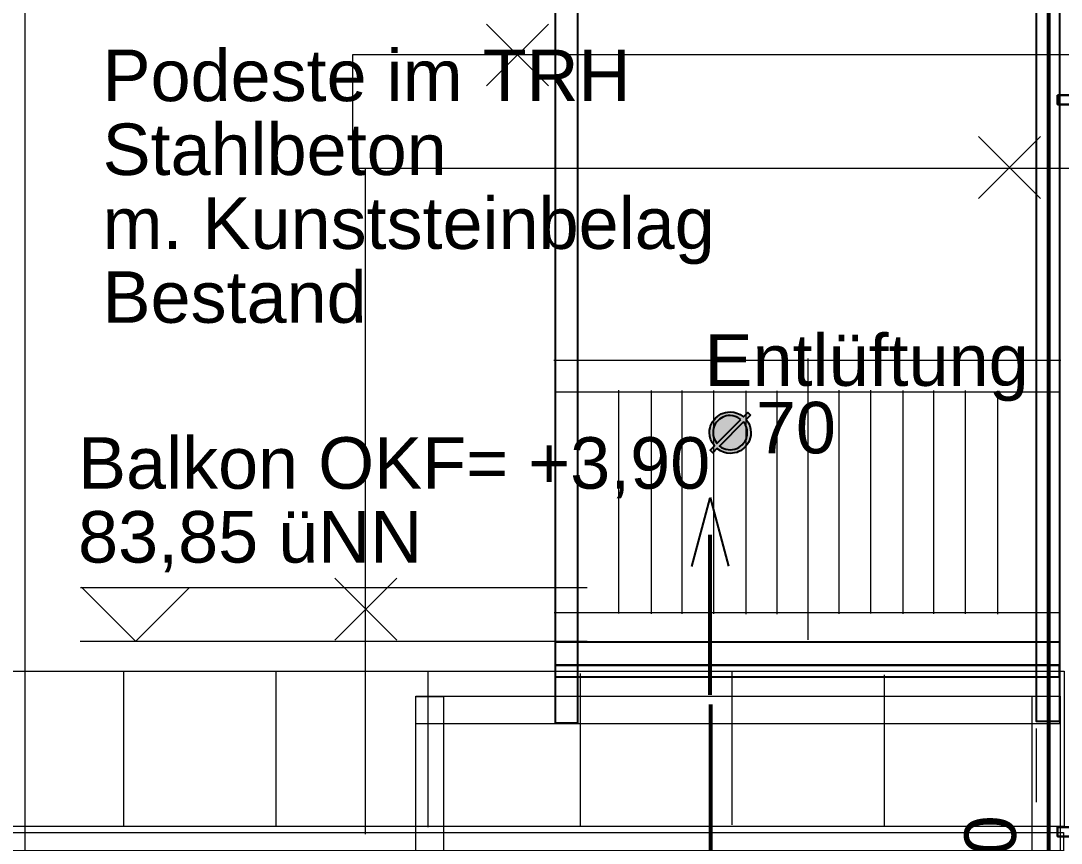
# Model space of a CAD drawing. Header units: millimetres. Extents: x 6 to 41668, y 1529 to 28527.
# Drawn here: x 14723 to 18826, y 11714 to 14957 of the extents above; entities that cross this region are included whole.
import ezdxf

# ---------------------------------------------------------------- set-up
doc = ezdxf.new("R2010")
doc.units = ezdxf.units.MM
doc.header["$LTSCALE"] = 50
doc.linetypes.add('PDF_211-7_211-7_0-0_0-0', pattern=[423.4, 211.7, -211.7, 0, 0])
for name, color, linetype in [('00_Wand_Bestand', 7, 'Continuous'), ('05_Linien_stark', 7, 'Continuous'), ('06_Linien_fein', 3, 'Continuous'), ('07_Bemassung', 6, 'Continuous'), ('08_Schnittlinie', 1, 'Continuous'), ('10_Text', 7, 'Continuous')]:
    doc.layers.add(name, color=color, linetype=linetype)
doc.styles.add('PLAN', font='arial.ttf')

msp = doc.modelspace()

# ---------------------------------------------------------------- hatches: boundary and pattern name
at = {"layer": '00_Wand_Bestand'}
for points in [[(17599.9, 13401.9), (17583, 13384.7), (17592.1, 13371.5), (17597.9, 13359.2), (17601.1, 13346.4), (17602.1, 13331.5), (17601.5, 13321.7), (17599.8, 13312.2), (17596.8, 13303), (17592.7, 13294.3), (17587.3, 13285.8), (17580.8, 13277.8), (17574.6, 13271.6), (17568, 13266.2), (17561, 13261.6), (17553.7, 13257.9), (17546, 13255), (17537.9, 13252.9), (17529.4, 13251.6), (17520.6, 13251.2), (17506.7, 13252.2), (17494.5, 13255.3), (17482.3, 13261.2), (17468.3, 13270.4), (17451.4, 13253.7), (17441.1, 13263.7), (17458.1, 13280.4), (17449, 13294.5), (17443.2, 13307), (17440, 13319.4), (17439, 13333.5), (17439.5, 13342.7), (17440.9, 13351.6), (17443.4, 13360.1), (17446.8, 13368.2), (17451.3, 13376), (17456.7, 13383.4), (17463, 13390.5), (17470.1, 13396.8), (17477.5, 13402.2), (17485.3, 13406.7), (17493.4, 13410.1), (17501.9, 13412.6), (17510.8, 13414), (17520, 13414.5), (17534.2, 13413.5), (17546.8, 13410.2), (17559.2, 13404.3), (17572.9, 13395.2), (17589.6, 13412)], [(17562.9, 13385.2), (17550.5, 13392.4), (17540.2, 13397), (17530.5, 13399.5), (17520, 13400.3), (17512.3, 13399.9), (17505, 13398.7), (17497.9, 13396.7), (17491.1, 13393.8), (17484.7, 13390.2), (17478.6, 13385.7), (17472.7, 13380.4), (17466.7, 13373.6), (17461.7, 13366.3), (17457.9, 13358.6), (17455.1, 13350.5), (17453.5, 13341.9), (17452.9, 13332.9), (17453.7, 13321.7), (17456.2, 13311.8), (17460.8, 13301.7), (17468.1, 13290.2)], [(17573.2, 13375.1), (17478.1, 13280.1), (17486.5, 13274.8), (17494.9, 13270.7), (17503.4, 13267.8), (17512, 13266), (17520.7, 13265.4), (17529.7, 13265.9), (17538.2, 13267.6), (17546.3, 13270.3), (17554, 13274.2), (17561.3, 13279.1), (17568.1, 13285.1), (17573.4, 13290.9), (17577.8, 13297), (17581.5, 13303.4), (17584.3, 13310.1), (17586.3, 13317.1), (17587.5, 13324.5), (17587.9, 13332.1), (17587.1, 13343.5), (17584.7, 13353.5), (17580.2, 13363.7)]]:
    msp.add_hatch(color=7, dxfattribs=at).paths.add_polyline_path(points)

# ---------------------------------------------------------------- linework, layer by layer
for points in [[(17599.9, 13401.9), (17583, 13384.7), (17592.1, 13371.5), (17597.9, 13359.2), (17601.1, 13346.4), (17602.1, 13331.5), (17601.5, 13321.7), (17599.8, 13312.2), (17596.8, 13303), (17592.7, 13294.3), (17587.3, 13285.8), (17580.8, 13277.8), (17574.6, 13271.6), (17568, 13266.2), (17561, 13261.6), (17553.7, 13257.9), (17546, 13255), (17537.9, 13252.9), (17529.4, 13251.6), (17520.6, 13251.2), (17506.7, 13252.2), (17494.5, 13255.3), (17482.3, 13261.2), (17468.3, 13270.4), (17451.4, 13253.7), (17441.1, 13263.7), (17458.1, 13280.4), (17449, 13294.5), (17443.2, 13307), (17440, 13319.4), (17439, 13333.5), (17439.5, 13342.7), (17440.9, 13351.6), (17443.4, 13360.1), (17446.8, 13368.2), (17451.3, 13376), (17456.7, 13383.4), (17463, 13390.5), (17470.1, 13396.8), (17477.5, 13402.2), (17485.3, 13406.7), (17493.4, 13410.1), (17501.9, 13412.6), (17510.8, 13414), (17520, 13414.5), (17534.2, 13413.5), (17546.8, 13410.2), (17559.2, 13404.3), (17572.9, 13395.2), (17589.6, 13412)], [(17562.9, 13385.2), (17550.5, 13392.4), (17540.2, 13397), (17530.5, 13399.5), (17520, 13400.3), (17512.3, 13399.9), (17505, 13398.7), (17497.9, 13396.7), (17491.1, 13393.8), (17484.7, 13390.2), (17478.6, 13385.7), (17472.7, 13380.4), (17466.7, 13373.6), (17461.7, 13366.3), (17457.9, 13358.6), (17455.1, 13350.5), (17453.5, 13341.9), (17452.9, 13332.9), (17453.7, 13321.7), (17456.2, 13311.8), (17460.8, 13301.7), (17468.1, 13290.2)], [(17573.2, 13375.1), (17478.1, 13280.1), (17486.5, 13274.8), (17494.9, 13270.7), (17503.4, 13267.8), (17512, 13266), (17520.7, 13265.4), (17529.7, 13265.9), (17538.2, 13267.6), (17546.3, 13270.3), (17554, 13274.2), (17561.3, 13279.1), (17568.1, 13285.1), (17573.4, 13290.9), (17577.8, 13297), (17581.5, 13303.4), (17584.3, 13310.1), (17586.3, 13317.1), (17587.5, 13324.5), (17587.9, 13332.1), (17587.1, 13343.5), (17584.7, 13353.5), (17580.2, 13363.7)]]:
    msp.add_lwpolyline(points, close=True, dxfattribs=at)
at = {"layer": '05_Linien_stark', "lineweight": 15}
for p, q in [((17826.5, 13625.2), (17826.5, 12515.1)), ((17826.5, 13625.2), (17826.5, 12515.1)), ((16825.1, 13618.2), (18823.8, 13618.2)), ((16825.1, 13618.2), (18823.8, 13618.2)), ((17080.5, 13500.7), (17080.5, 12619.3)), ((17080.5, 13500.7), (17080.5, 12619.3)), ((17208.3, 13499.6), (17208.3, 12618.2)), ((17208.3, 13499.6), (17208.3, 12618.2)), ((17330, 13499.5), (17330, 12618.2)), ((17330, 13499.5), (17330, 12618.2)), ((17454.3, 13499.2), (17454.3, 12617.8)), ((17454.3, 13499.2), (17454.3, 12617.8)), ((17582.1, 13498.1), (17582.1, 12616.7)), ((17582.1, 13498.1), (17582.1, 12616.7)), ((17703.8, 13498), (17703.8, 12616.7)), ((17703.8, 13498), (17703.8, 12616.7)), ((17949.4, 13499.9), (17949.4, 12618.5)), ((17949.4, 13499.9), (17949.4, 12618.5)), ((18073.2, 13500.7), (18073.2, 12619.4)), ((18073.2, 13500.7), (18073.2, 12619.4)), ((18201, 13499.6), (18201, 12618.3)), ((18201, 13499.6), (18201, 12618.3)), ((18322.7, 13499.6), (18322.7, 12618.2)), ((18322.7, 13499.6), (18322.7, 12618.2)), ((18447, 13499.3), (18447, 12617.9)), ((18447, 13499.3), (18447, 12617.9)), ((18574.7, 13498.2), (18574.7, 12616.8)), ((18574.7, 13498.2), (18574.7, 12616.8)), ((16833.7, 13494.2), (18823.3, 13494.2)), ((16833.7, 13494.2), (18823.3, 13494.2)), ((14958.3, 12722.2), (16956.8, 12722.2)), ((15176.5, 12509.5), (14963.1, 12722.9)), ((15176.9, 12511.1), (15385.1, 12719.4)), ((16826.4, 12623.1), (18820.1, 12623.1)), ((16826.4, 12623.1), (18820.1, 12623.1)), ((14957.7, 12509.9), (16956.2, 12509.9))]:
    msp.add_line(p, q, dxfattribs=at)
at = {"layer": '05_Linien_stark', "lineweight": 25}
for p, q in [((17369.2, 12804.8), (17441.9, 13076)), ((17515.6, 12805.7), (17443, 13076.9))]:
    msp.add_line(p, q, dxfattribs=at)
at = {"layer": '05_Linien_stark', "lineweight": 53}
msp.add_line((17443.3, 12260.5), (17443.3, 6231.4), dxfattribs=at)
at = {"layer": '05_Linien_stark', "lineweight": 25}
for points in [[(16831.2, 19280.2), (16918.9, 19280.2), (16918.9, 12187.6), (16831.2, 12187.6)], [(18728.8, 19279.3), (18819.6, 19279.3), (18819.6, 12193.4), (18728.8, 12193.4)], [(16831.9, 12507.7), (18818.9, 12507.7), (18818.9, 12416.3), (16831.9, 12416.3)], [(16831.9, 12507.7), (18818.9, 12507.7), (18818.9, 12416.3), (16831.9, 12416.3)], [(16831.2, 12416.2), (18818.3, 12416.2), (18818.3, 12368.1), (16831.2, 12368.1)], [(16831.2, 12416.2), (18818.3, 12416.2), (18818.3, 12368.1), (16831.2, 12368.1)]]:
    msp.add_lwpolyline(points, close=True, dxfattribs=at)
at = {"layer": '05_Linien_stark', "lineweight": 15}
msp.add_lwpolyline([(16032.2, 14823.8), (18874.7, 14823.8), (18874.7, 14374.7), (16032.2, 14374.7)], close=True, dxfattribs=at)
at = {"layer": '05_Linien_stark', "lineweight": 30}
for points in [[(18811.2, 14664.1), (19215.5, 14664.1), (19215.5, 14627.6), (18811.2, 14627.6)], [(18811.2, 14664.1), (19215.5, 14664.1), (19215.5, 14627.6), (18811.2, 14627.6)], [(18811.4, 11776.6), (19211.2, 11776.6), (19211.2, 11740.2), (18811.4, 11740.2)], [(18811.4, 11776.6), (19211.2, 11776.6), (19211.2, 11740.2), (18811.4, 11740.2)]]:
    msp.add_lwpolyline(points, close=True, dxfattribs=at)
at = {"layer": '05_Linien_stark', "lineweight": 20}
for points in [[(5545.5, 12392.1), (18837.4, 12392.1), (18837.4, 11779.6), (5545.5, 11779.6)], [(16280.9, 12293.1), (18819, 12293.1), (18819, 12184), (16280.9, 12184)], [(16280.9, 12293.1), (18819, 12293.1), (18819, 12184), (16280.9, 12184)], [(16280.9, 12292.5), (16390.3, 12292.5), (16390.3, 8622.2), (16280.9, 8622.2)], [(18711.6, 12292.9), (18821, 12292.9), (18821, 8485.6), (18711.6, 8485.6)], [(5545.2, 11756.3), (18834.8, 11756.3), (18834.8, 11683.3), (5545.2, 11683.3)]]:
    msp.add_lwpolyline(points, close=True, dxfattribs=at)
at = {"layer": '06_Linien_fein', "lineweight": 9}
for p, q in [((16804.3, 14700), (16560.1, 14944.3)), ((16804.3, 14944.3), (16560.1, 14700)), ((18743.5, 14256.7), (18499.3, 14501)), ((18743.5, 14501), (18499.3, 14256.7)), ((16082, 11749.4), (16082, 14374.4)), ((16206.2, 12514.7), (15962, 12758.9)), ((16206.2, 12758.9), (15962, 12514.7)), ((16329.7, 11777.3), (16329.7, 12389.8)), ((16329.7, 12298.9), (16329.7, 12389.8)), ((17528.8, 11786.1), (17528.8, 12390.4)), ((17528.8, 11786.1), (17528.8, 12390.4)), ((15129.7, 11778.3), (15129.7, 12388.1)), ((15129.7, 11778.3), (15129.7, 12388.1)), ((15729.7, 11778.3), (15729.7, 12389.3)), ((15729.7, 11778.3), (15729.7, 12389.3)), ((16929.6, 11778.7), (16929.6, 12382.3)), ((16929.6, 11778.7), (16929.6, 12382.3)), ((18128.8, 11781), (18128.8, 12378.1)), ((18128.8, 11781), (18128.8, 12378.1)), ((18728.8, 11875.6), (18728.8, 12166.3)), ((18728.8, 11875.6), (18728.8, 12166.3))]:
    msp.add_line(p, q, dxfattribs=at)
at = {"layer": '07_Bemassung', "lineweight": 15}
msp.add_line((14740.7, 6140.8), (14740.7, 24259.1), dxfattribs=at)
at = {"layer": '08_Schnittlinie', "linetype": 'PDF_211-7_211-7_0-0_0-0', "lineweight": 53}
for p, q in [((18776.1, 21107.4), (18776.1, 8506.4)), ((17440.3, 12930), (17440.3, 12298.4))]:
    msp.add_line(p, q, dxfattribs=at)

# ---------------------------------------------------------------- texts
at = {"layer": '10_Text', "style": 'PLAN'}
for s, p in [('Podeste im TRH', (15045.5, 14640.3)), ('Stahlbeton', (15045.5, 14348.9)), ('m. Kunststeinbelag', (15045.5, 14057.5)), ('Bestand', (15045.5, 13766)), ('Entlüftung', (17419.4, 13517.4)), ('70', (17621.8, 13251.1)), ('Balkon OKF= +3,90', (14948.9, 13111.7)), ('83,85 üNN', (14948.9, 12820.3))]:
    msp.add_text(s, height=203.2, dxfattribs=at).set_placement(p)
msp.add_text('hfh F60', height=203.2, rotation=90, dxfattribs=at).set_placement((18647.1, 10861.2))

doc.saveas('drawing.dxf')
